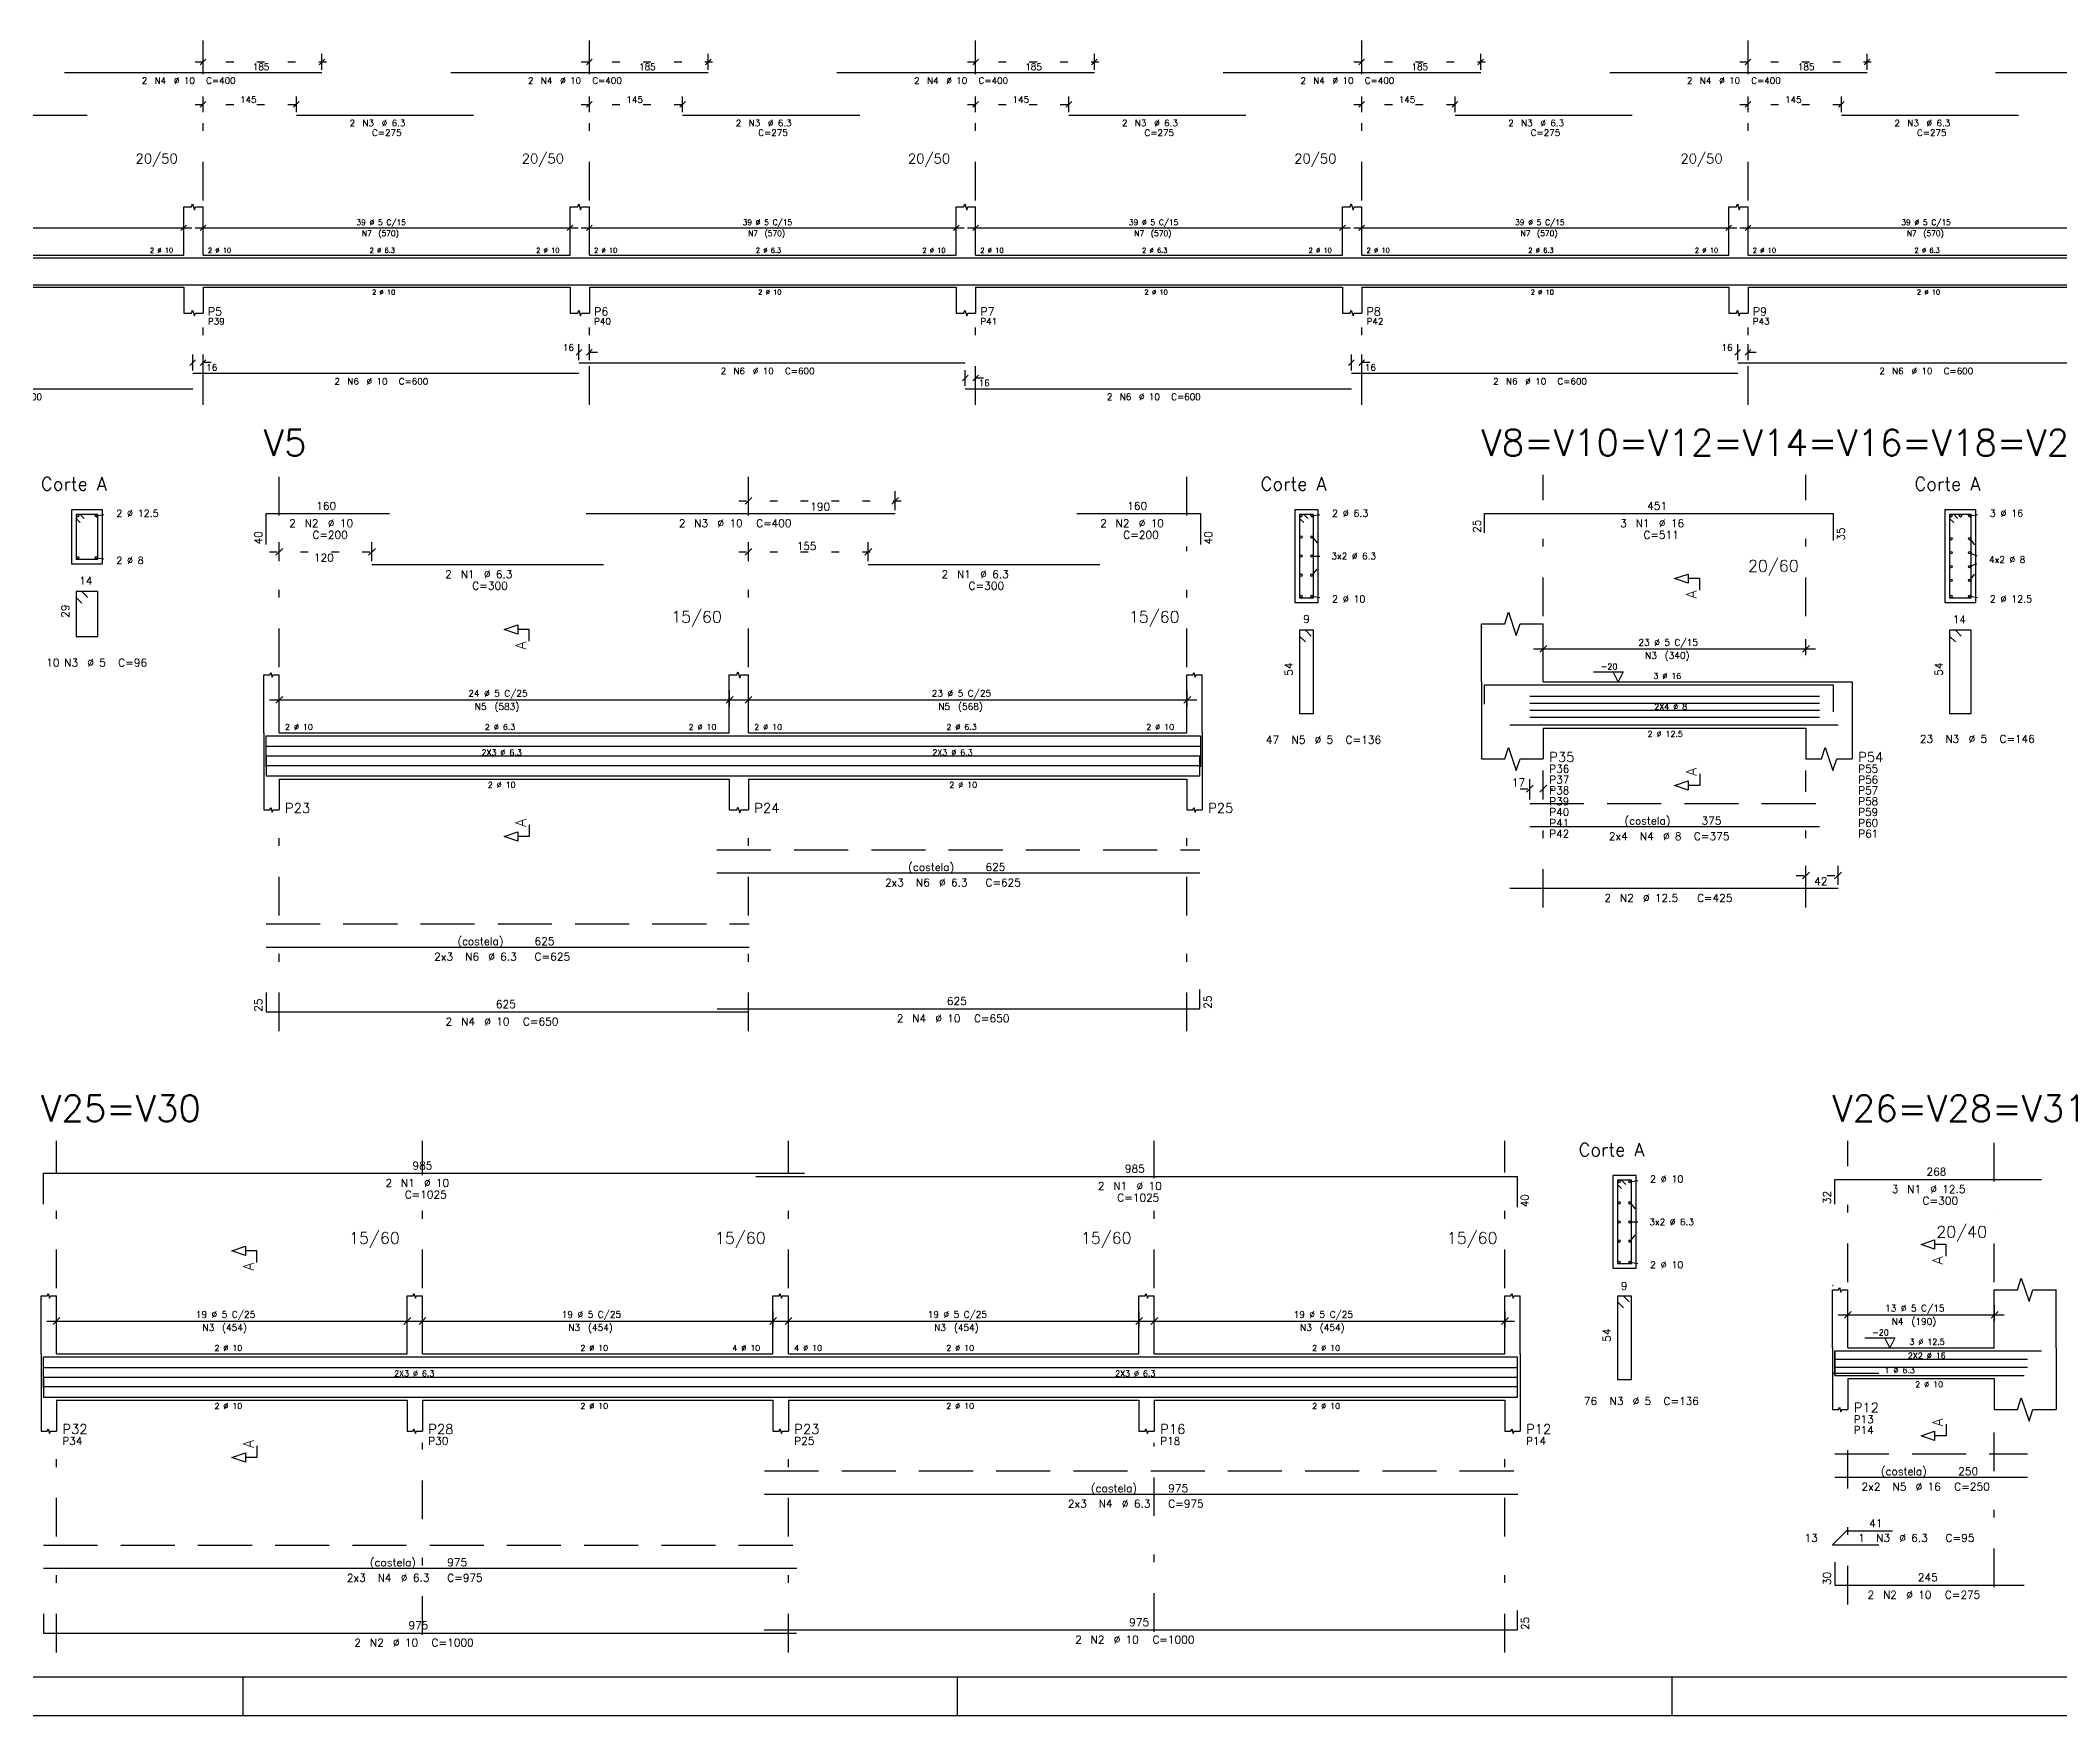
# Model space of a CAD drawing. Extents: x 797 to 1056, y -75 to 15.
# Drawn here: x 927.89 to 954.03, y -26.56 to -4.87 of the extents above; entities that cross this region are included whole.
import ezdxf

# ---------------------------------------------------------------- set-up
doc = ezdxf.new("R2010")
doc.units = 0
doc.header["$MEASUREMENT"] = 0
for name, pattern in [('ESTILO_TQS_0001', [1, 0.7, -0.3]), ('ESTILO_TQS_0002', [0.4, 0.1, -0.3]), ('ESTILO_TQS_0003', [1.5, 0.5, -0.4, 0.1, -0.5])]:
    doc.linetypes.add(name, pattern=pattern)
for name, color, linetype in [('06', 6, 'CONTINUOUS'), ('1', 2, 'CONTINUOUS'), ('13', 13, 'CONTINUOUS'), ('2', 4, 'CONTINUOUS'), ('3', 8, 'CONTINUOUS'), ('4', 1, 'CONTINUOUS'), ('5', 5, 'CONTINUOUS'), ('8', 8, 'CONTINUOUS'), ('CERCADURA', 7, 'CONTINUOUS')]:
    doc.layers.add(name, color=color, linetype=linetype)
doc.styles.get("Standard").update_dxf_attribs({"font": 'ROMANS.SHX'})

msp = doc.modelspace()

# ---------------------------------------------------------------- linework, layer by layer
at = {"layer": '06'}
msp.add_line((909.31, -26.063), (967.01, -26.063), dxfattribs=at)
at = {"layer": '1', "linetype": 'Continuous'}
for p, q in [((929.743, -7.653), (929.743, -7.028)), ((929.993, -7.653), (929.993, -7.028)), ((934.743, -7.653), (934.743, -7.028)), ((934.993, -7.653), (934.993, -7.028)), ((939.743, -7.653), (939.743, -7.028)), ((939.993, -7.653), (939.993, -7.028)), ((944.743, -7.653), (944.743, -7.028)), ((944.993, -7.653), (944.993, -7.028)), ((949.743, -7.653), (949.743, -7.028)), ((949.993, -7.653), (949.993, -7.028)), ((924.993, -7.653), (929.743, -7.653)), ((929.993, -7.653), (934.743, -7.653)), ((934.993, -7.653), (939.743, -7.653)), ((939.993, -7.653), (944.743, -7.653)), ((944.993, -7.653), (949.743, -7.653)), ((949.993, -7.653), (954.743, -7.653)), ((924.993, -8.069), (929.743, -8.069)), ((929.743, -8.069), (929.743, -8.403)), ((929.993, -8.069), (934.743, -8.069)), ((929.993, -8.069), (929.993, -8.403)), ((934.743, -8.069), (934.743, -8.403)), ((934.993, -8.069), (939.743, -8.069)), ((934.993, -8.069), (934.993, -8.403)), ((939.743, -8.069), (939.743, -8.403)), ((939.993, -8.069), (944.743, -8.069)), ((939.993, -8.069), (939.993, -8.403)), ((944.743, -8.069), (944.743, -8.403)), ((944.993, -8.069), (949.743, -8.069)), ((944.993, -8.069), (944.993, -8.403)), ((949.743, -8.069), (949.743, -8.403)), ((949.993, -8.069), (954.743, -8.069)), ((949.993, -8.069), (949.993, -8.403)), ((928.689, -10.949), (928.289, -10.949)), ((928.289, -10.949), (928.289, -11.649)), ((928.689, -11.649), (928.689, -10.949)), ((944.428, -10.949), (944.128, -10.949)), ((944.128, -10.949), (944.128, -12.149)), ((944.428, -12.149), (944.428, -10.949)), ((952.943, -10.949), (952.543, -10.949)), ((952.543, -10.949), (952.543, -12.149)), ((952.943, -12.149), (952.943, -10.949)), ((928.289, -11.649), (928.689, -11.649)), ((944.128, -12.149), (944.428, -12.149)), ((952.543, -12.149), (952.943, -12.149)), ((946.543, -13.176), (946.543, -12.426)), ((947.343, -13.176), (947.343, -12.426)), ((930.778, -13.836), (930.778, -13.086)), ((930.978, -13.836), (930.978, -13.086)), ((936.803, -13.836), (936.803, -13.086)), ((937.053, -13.836), (937.053, -13.086)), ((942.728, -13.836), (942.728, -13.086)), ((942.928, -13.836), (942.928, -13.086)), ((946.543, -13.176), (946.543, -13.776)), ((947.343, -13.176), (950.743, -13.176)), ((950.743, -13.176), (951.343, -13.176)), ((951.343, -13.176), (951.343, -13.776)), ((930.778, -13.836), (930.778, -14.436)), ((930.978, -13.836), (936.803, -13.836)), ((937.053, -13.836), (942.728, -13.836)), ((942.928, -13.836), (942.928, -14.436)), ((946.543, -13.776), (946.543, -14.176)), ((947.343, -13.776), (950.743, -13.776)), ((947.343, -13.776), (947.343, -14.176)), ((950.743, -13.776), (950.743, -14.176)), ((951.343, -13.776), (951.343, -14.176)), ((930.778, -14.436), (930.778, -14.836)), ((930.978, -14.436), (936.803, -14.436)), ((930.978, -14.436), (930.978, -14.836)), ((936.803, -14.436), (936.803, -14.836)), ((937.053, -14.436), (942.728, -14.436)), ((937.053, -14.436), (937.053, -14.836)), ((942.728, -14.436), (942.728, -14.836)), ((942.928, -14.436), (942.928, -14.836)), ((948.544, -19.571), (948.244, -19.571)), ((948.244, -19.571), (948.244, -20.771)), ((948.544, -20.771), (948.544, -19.571)), ((948.244, -20.771), (948.544, -20.771)), ((927.896, -21.879), (927.896, -21.129)), ((928.096, -21.879), (928.096, -21.129)), ((932.633, -21.879), (932.633, -21.129)), ((932.833, -21.879), (932.833, -21.129)), ((937.37, -21.879), (937.37, -21.129)), ((937.57, -21.879), (937.57, -21.129)), ((942.107, -21.879), (942.107, -21.129)), ((942.307, -21.879), (942.307, -21.129)), ((946.844, -21.879), (946.844, -21.129)), ((947.044, -21.879), (947.044, -21.129)), ((951.086, -21.799), (951.086, -21.049)), ((951.286, -21.799), (951.286, -21.049)), ((953.181, -21.799), (953.181, -21.049)), ((953.981, -21.799), (953.981, -21.049)), ((927.896, -21.879), (927.896, -22.479)), ((928.096, -21.879), (932.633, -21.879)), ((932.833, -21.879), (937.37, -21.879)), ((937.57, -21.879), (942.107, -21.879)), ((942.307, -21.879), (946.844, -21.879)), ((947.044, -21.879), (947.044, -22.479)), ((951.086, -21.799), (951.086, -22.199)), ((951.286, -21.799), (953.181, -21.799)), ((953.981, -21.799), (953.981, -22.199)), ((951.086, -22.199), (951.086, -22.599)), ((951.286, -22.199), (953.181, -22.199)), ((951.286, -22.199), (951.286, -22.599)), ((953.181, -22.199), (953.181, -22.599)), ((953.981, -22.199), (953.981, -22.599)), ((927.896, -22.479), (927.896, -22.879)), ((928.096, -22.479), (932.633, -22.479)), ((928.096, -22.479), (928.096, -22.879)), ((932.633, -22.479), (932.633, -22.879)), ((932.833, -22.479), (937.37, -22.479)), ((932.833, -22.479), (932.833, -22.879)), ((937.37, -22.479), (937.37, -22.879)), ((937.57, -22.479), (942.107, -22.479)), ((937.57, -22.479), (937.57, -22.879)), ((942.107, -22.479), (942.107, -22.879)), ((942.307, -22.479), (946.844, -22.479)), ((942.307, -22.479), (942.307, -22.879)), ((946.844, -22.479), (946.844, -22.879)), ((947.044, -22.479), (947.044, -22.879))]:
    msp.add_line(p, q, dxfattribs=at)
for points in [[(929.743, -7.028), (929.843, -7.028), (929.855, -6.99), (929.88, -7.065), (929.893, -7.028), (929.993, -7.028)], [(934.743, -7.028), (934.843, -7.028), (934.855, -6.99), (934.88, -7.065), (934.893, -7.028), (934.993, -7.028)], [(939.743, -7.028), (939.843, -7.028), (939.855, -6.99), (939.88, -7.065), (939.893, -7.028), (939.993, -7.028)], [(944.743, -7.028), (944.843, -7.028), (944.855, -6.99), (944.88, -7.065), (944.893, -7.028), (944.993, -7.028)], [(949.743, -7.028), (949.843, -7.028), (949.855, -6.99), (949.88, -7.065), (949.893, -7.028), (949.993, -7.028)], [(929.743, -8.403), (929.843, -8.403), (929.855, -8.365), (929.88, -8.44), (929.893, -8.403), (929.993, -8.403)], [(934.743, -8.403), (934.843, -8.403), (934.855, -8.365), (934.88, -8.44), (934.893, -8.403), (934.993, -8.403)], [(939.743, -8.403), (939.843, -8.403), (939.855, -8.365), (939.88, -8.44), (939.893, -8.403), (939.993, -8.403)], [(944.743, -8.403), (944.843, -8.403), (944.855, -8.365), (944.88, -8.44), (944.893, -8.403), (944.993, -8.403)], [(949.743, -8.403), (949.843, -8.403), (949.855, -8.365), (949.88, -8.44), (949.893, -8.403), (949.993, -8.403)], [(949.368, -11.991), (949.368, -11.841), (949.218, -11.841), (949.218, -11.901), (949.043, -11.841), (949.218, -11.781), (949.218, -11.841)], [(946.543, -12.426), (946.843, -12.426), (946.893, -12.276), (946.993, -12.576), (947.043, -12.426), (947.343, -12.426)], [(934.216, -12.651), (934.216, -12.501), (934.066, -12.501), (934.066, -12.561), (933.891, -12.501), (934.066, -12.441), (934.066, -12.501)], [(930.778, -13.086), (930.858, -13.086), (930.868, -13.056), (930.888, -13.116), (930.898, -13.086), (930.978, -13.086)], [(936.803, -13.086), (936.903, -13.086), (936.916, -13.049), (936.941, -13.124), (936.953, -13.086), (937.053, -13.086)], [(942.728, -13.086), (942.808, -13.086), (942.818, -13.056), (942.838, -13.116), (942.848, -13.086), (942.928, -13.086)], [(946.543, -14.176), (946.843, -14.176), (946.893, -14.026), (946.993, -14.326), (947.043, -14.176), (947.343, -14.176)], [(950.743, -14.176), (950.943, -14.176), (950.993, -14.026), (951.093, -14.326), (951.143, -14.176), (951.343, -14.176)], [(949.368, -14.369), (949.368, -14.519), (949.218, -14.519), (949.218, -14.579), (949.043, -14.519), (949.218, -14.459), (949.218, -14.519)], [(930.778, -14.836), (930.858, -14.836), (930.868, -14.806), (930.888, -14.866), (930.898, -14.836), (930.978, -14.836)], [(936.803, -14.836), (936.903, -14.836), (936.916, -14.799), (936.941, -14.874), (936.953, -14.836), (937.053, -14.836)], [(942.728, -14.836), (942.808, -14.836), (942.818, -14.806), (942.838, -14.866), (942.848, -14.836), (942.928, -14.836)], [(934.216, -15.029), (934.216, -15.179), (934.066, -15.179), (934.066, -15.239), (933.891, -15.179), (934.066, -15.119), (934.066, -15.179)], [(930.69, -20.694), (930.69, -20.544), (930.54, -20.544), (930.54, -20.604), (930.365, -20.544), (930.54, -20.484), (930.54, -20.544)], [(952.558, -20.614), (952.558, -20.464), (952.408, -20.464), (952.408, -20.524), (952.233, -20.464), (952.408, -20.404), (952.408, -20.464)], [(953.181, -21.049), (953.481, -21.049), (953.531, -20.899), (953.631, -21.199), (953.681, -21.049), (953.981, -21.049)], [(927.896, -21.129), (927.976, -21.129), (927.986, -21.099), (928.006, -21.159), (928.016, -21.129), (928.096, -21.129)], [(932.633, -21.129), (932.713, -21.129), (932.723, -21.099), (932.743, -21.159), (932.753, -21.129), (932.833, -21.129)], [(937.37, -21.129), (937.45, -21.129), (937.46, -21.099), (937.48, -21.159), (937.49, -21.129), (937.57, -21.129)], [(942.107, -21.129), (942.187, -21.129), (942.197, -21.099), (942.217, -21.159), (942.227, -21.129), (942.307, -21.129)], [(946.844, -21.129), (946.924, -21.129), (946.934, -21.099), (946.954, -21.159), (946.964, -21.129), (947.044, -21.129)], [(951.086, -21.049), (951.166, -21.049), (951.176, -21.019), (951.196, -21.079), (951.206, -21.049), (951.286, -21.049)], [(953.181, -22.599), (953.481, -22.599), (953.531, -22.449), (953.631, -22.749), (953.681, -22.599), (953.981, -22.599)], [(951.086, -22.599), (951.166, -22.599), (951.176, -22.569), (951.196, -22.629), (951.206, -22.599), (951.286, -22.599)], [(927.896, -22.879), (927.976, -22.879), (927.986, -22.849), (928.006, -22.909), (928.016, -22.879), (928.096, -22.879)], [(932.633, -22.879), (932.713, -22.879), (932.723, -22.849), (932.743, -22.909), (932.753, -22.879), (932.833, -22.879)], [(937.37, -22.879), (937.45, -22.879), (937.46, -22.849), (937.48, -22.909), (937.49, -22.879), (937.57, -22.879)], [(942.107, -22.879), (942.187, -22.879), (942.197, -22.849), (942.217, -22.909), (942.227, -22.879), (942.307, -22.879)], [(946.844, -22.879), (946.924, -22.879), (946.934, -22.849), (946.954, -22.909), (946.964, -22.879), (947.044, -22.879)], [(952.558, -22.791), (952.558, -22.941), (952.408, -22.941), (952.408, -23.001), (952.233, -22.941), (952.408, -22.881), (952.408, -22.941)], [(930.69, -23.071), (930.69, -23.221), (930.54, -23.221), (930.54, -23.281), (930.365, -23.221), (930.54, -23.161), (930.54, -23.221)]]:
    msp.add_lwpolyline(points, dxfattribs=at)
at = {"layer": '13', "linetype": 'Continuous'}
for centre in [(928.368, -11.027), (928.611, -11.027), (944.207, -11.027), (944.35, -11.027), (952.621, -11.027), (952.743, -11.027), (952.864, -11.027), (944.207, -11.301), (944.35, -11.301), (952.621, -11.325), (952.621, -11.505), (952.864, -11.325), (952.864, -11.505), (928.368, -11.57), (928.611, -11.57), (944.207, -11.549), (944.35, -11.549), (952.621, -11.685), (952.864, -11.685), (944.207, -11.796), (944.35, -11.796), (952.621, -11.864), (952.864, -11.864), (944.207, -12.07), (944.35, -12.07), (952.621, -12.07), (952.864, -12.07), (948.323, -19.65), (948.466, -19.65), (948.323, -19.923), (948.466, -19.923), (948.323, -20.171), (948.466, -20.171), (948.323, -20.419), (948.466, -20.419), (948.323, -20.693), (948.466, -20.693)]:
    msp.add_circle(centre, 0.016, dxfattribs=at)
at = {"layer": '2', "linetype": 'ESTILO_TQS_0002'}
for p, q in [((929.889, -5.151), (931.636, -5.151)), ((934.889, -5.151), (936.636, -5.151)), ((939.889, -5.151), (941.636, -5.151)), ((944.889, -5.151), (946.636, -5.151)), ((949.889, -5.151), (951.639, -5.151)), ((929.889, -5.701), (931.305, -5.701)), ((934.889, -5.701), (936.305, -5.701)), ((939.889, -5.701), (941.305, -5.701)), ((944.889, -5.701), (946.305, -5.701)), ((949.889, -5.701), (951.305, -5.701)), ((930.097, -9.044), (929.755, -9.044)), ((935.097, -8.911), (934.755, -8.911)), ((945.097, -9.044), (944.755, -9.044)), ((950.097, -8.911), (949.755, -8.911)), ((940.097, -9.244), (939.755, -9.244)), ((936.928, -10.834), (939.077, -10.834)), ((930.853, -11.494), (932.303, -11.494)), ((936.928, -11.494), (938.728, -11.494)), ((947.044, -14.561), (947.468, -14.561)), ((950.618, -15.686), (951.283, -15.686))]:
    msp.add_line(p, q, dxfattribs=at)
at = {"layer": '2', "linetype": 'Continuous'}
for p, q in [((929.956, -5.187), (930.03, -5.114)), ((929.993, -5.251), (929.993, -5.046)), ((931.495, -5.187), (931.569, -5.114)), ((931.532, -5.251), (931.532, -5.046)), ((934.956, -5.187), (935.03, -5.114)), ((934.993, -5.251), (934.993, -5.046)), ((936.495, -5.187), (936.569, -5.114)), ((936.532, -5.251), (936.532, -5.046)), ((939.956, -5.187), (940.03, -5.114)), ((939.993, -5.251), (939.993, -5.046)), ((941.495, -5.187), (941.569, -5.114)), ((941.532, -5.251), (941.532, -5.046)), ((944.956, -5.187), (945.03, -5.114)), ((944.993, -5.251), (944.993, -5.046)), ((946.495, -5.187), (946.569, -5.114)), ((946.532, -5.251), (946.532, -5.046)), ((949.956, -5.187), (950.03, -5.114)), ((949.993, -5.251), (949.993, -5.046)), ((951.498, -5.187), (951.571, -5.114)), ((951.534, -5.251), (951.534, -5.046)), ((929.993, -5.292), (929.993, -5.292)), ((931.532, -5.292), (931.532, -5.292)), ((934.993, -5.292), (934.993, -5.292)), ((936.532, -5.292), (936.532, -5.292)), ((939.993, -5.292), (939.993, -5.292)), ((941.532, -5.292), (941.532, -5.292)), ((944.993, -5.292), (944.993, -5.292)), ((946.532, -5.292), (946.532, -5.292)), ((949.993, -5.292), (949.993, -5.292)), ((951.534, -5.292), (951.534, -5.292)), ((929.956, -5.737), (930.03, -5.664)), ((929.993, -5.801), (929.993, -5.596)), ((931.164, -5.737), (931.238, -5.664)), ((931.201, -5.801), (931.201, -5.596)), ((934.956, -5.737), (935.03, -5.664)), ((934.993, -5.801), (934.993, -5.596)), ((936.164, -5.737), (936.238, -5.664)), ((936.201, -5.801), (936.201, -5.596)), ((939.956, -5.737), (940.03, -5.664)), ((939.993, -5.801), (939.993, -5.596)), ((941.164, -5.737), (941.238, -5.664)), ((941.201, -5.801), (941.201, -5.596)), ((944.956, -5.737), (945.03, -5.664)), ((944.993, -5.801), (944.993, -5.596)), ((946.164, -5.737), (946.238, -5.664)), ((946.201, -5.801), (946.201, -5.596)), ((949.956, -5.737), (950.03, -5.664)), ((949.993, -5.801), (949.993, -5.596)), ((951.164, -5.737), (951.238, -5.664)), ((951.201, -5.801), (951.201, -5.596)), ((929.993, -5.842), (929.993, -5.842)), ((931.201, -5.842), (931.201, -5.842)), ((934.993, -5.842), (934.993, -5.842)), ((936.201, -5.842), (936.201, -5.842)), ((939.993, -5.842), (939.993, -5.842)), ((941.201, -5.842), (941.201, -5.842)), ((944.993, -5.842), (944.993, -5.842)), ((946.201, -5.842), (946.201, -5.842)), ((949.993, -5.842), (949.993, -5.842)), ((951.201, -5.842), (951.201, -5.842)), ((924.889, -7.298), (929.847, -7.298)), ((929.706, -7.335), (929.78, -7.262)), ((929.743, -7.365), (929.743, -7.194)), ((929.889, -7.298), (934.847, -7.298)), ((929.956, -7.335), (930.03, -7.262)), ((929.993, -7.365), (929.993, -7.194)), ((934.706, -7.335), (934.78, -7.262)), ((934.743, -7.365), (934.743, -7.194)), ((934.889, -7.298), (939.847, -7.298)), ((934.956, -7.335), (935.03, -7.262)), ((934.993, -7.365), (934.993, -7.194)), ((939.706, -7.335), (939.78, -7.262)), ((939.743, -7.365), (939.743, -7.194)), ((939.889, -7.298), (944.847, -7.298)), ((939.956, -7.335), (940.03, -7.262)), ((939.993, -7.365), (939.993, -7.194)), ((944.706, -7.335), (944.78, -7.262)), ((944.743, -7.365), (944.743, -7.194)), ((944.889, -7.298), (949.847, -7.298)), ((944.956, -7.335), (945.03, -7.262)), ((944.993, -7.365), (944.993, -7.194)), ((949.706, -7.335), (949.78, -7.262)), ((949.743, -7.365), (949.743, -7.194)), ((949.889, -7.298), (954.847, -7.298)), ((949.956, -7.335), (950.03, -7.262)), ((949.993, -7.365), (949.993, -7.194)), ((929.743, -7.407), (929.743, -7.407)), ((929.993, -7.407), (929.993, -7.407)), ((934.743, -7.407), (934.743, -7.407)), ((934.993, -7.407), (934.993, -7.407)), ((939.743, -7.407), (939.743, -7.407)), ((939.993, -7.407), (939.993, -7.407)), ((944.743, -7.407), (944.743, -7.407)), ((944.993, -7.407), (944.993, -7.407)), ((949.743, -7.407), (949.743, -7.407)), ((949.993, -7.407), (949.993, -7.407)), ((926.201, -7.686), (928.493, -7.686)), ((928.198, -7.686), (931.532, -7.686)), ((931.201, -7.686), (933.493, -7.686)), ((933.198, -7.686), (936.532, -7.686)), ((936.201, -7.686), (938.493, -7.686)), ((938.198, -7.686), (941.532, -7.686)), ((941.201, -7.686), (943.493, -7.686)), ((943.199, -7.686), (946.532, -7.686)), ((946.201, -7.686), (948.493, -7.686)), ((948.203, -7.686), (951.534, -7.686)), ((951.201, -7.686), (953.493, -7.686)), ((953.198, -7.686), (956.532, -7.686)), ((924.859, -8.036), (929.859, -8.036)), ((929.859, -8.036), (934.859, -8.036)), ((934.859, -8.036), (939.859, -8.036)), ((939.859, -8.036), (944.859, -8.036)), ((944.859, -8.036), (949.859, -8.036)), ((949.859, -8.036), (954.859, -8.036)), ((934.896, -8.874), (934.823, -8.948)), ((934.859, -9.011), (934.859, -8.807)), ((935.03, -8.874), (934.956, -8.948)), ((934.993, -9.011), (934.993, -8.807)), ((949.896, -8.874), (949.823, -8.948)), ((949.859, -9.011), (949.859, -8.807)), ((950.03, -8.874), (949.956, -8.948)), ((949.993, -9.011), (949.993, -8.807)), ((929.896, -9.007), (929.823, -9.081)), ((929.859, -9.144), (929.859, -8.94)), ((930.03, -9.007), (929.956, -9.081)), ((929.993, -9.144), (929.993, -8.94)), ((934.859, -9.053), (934.859, -9.053)), ((934.993, -9.053), (934.993, -9.053)), ((939.859, -9.344), (939.859, -9.14)), ((939.993, -9.344), (939.993, -9.14)), ((944.896, -9.007), (944.823, -9.081)), ((944.859, -9.144), (944.859, -8.94)), ((945.03, -9.007), (944.956, -9.081)), ((944.993, -9.144), (944.993, -8.94)), ((949.859, -9.053), (949.859, -9.053)), ((949.993, -9.053), (949.993, -9.053)), ((929.859, -9.186), (929.859, -9.186)), ((929.993, -9.186), (929.993, -9.186)), ((939.896, -9.207), (939.823, -9.281)), ((939.859, -9.386), (939.859, -9.386)), ((940.03, -9.207), (939.956, -9.281)), ((939.993, -9.386), (939.993, -9.386)), ((944.859, -9.186), (944.859, -9.186)), ((944.993, -9.186), (944.993, -9.186)), ((937.053, -10.954), (937.053, -10.709)), ((938.952, -10.954), (938.952, -10.709)), ((937.009, -10.878), (937.098, -10.789)), ((938.907, -10.878), (938.996, -10.789)), ((937.053, -11.004), (937.053, -11.004)), ((938.952, -11.004), (938.952, -11.004)), ((930.934, -11.538), (931.023, -11.449)), ((930.978, -11.614), (930.978, -11.369)), ((932.134, -11.538), (932.223, -11.449)), ((932.178, -11.614), (932.178, -11.369)), ((937.009, -11.538), (937.098, -11.449)), ((937.053, -11.614), (937.053, -11.369)), ((938.559, -11.538), (938.648, -11.449)), ((938.603, -11.614), (938.603, -11.369)), ((930.978, -11.664), (930.978, -11.664)), ((932.178, -11.664), (932.178, -11.664)), ((937.053, -11.664), (937.053, -11.664)), ((938.603, -11.664), (938.603, -11.664)), ((947.218, -12.751), (950.868, -12.751)), ((947.298, -12.795), (947.387, -12.707)), ((947.343, -12.831), (947.343, -12.626)), ((950.698, -12.795), (950.787, -12.707)), ((950.743, -12.831), (950.743, -12.626)), ((947.343, -12.881), (947.343, -12.881)), ((947.991, -13.047), (948.378, -13.047)), ((950.743, -12.881), (950.743, -12.881)), ((930.978, -13.491), (930.978, -13.286)), ((936.808, -13.491), (936.808, -13.286)), ((937.053, -13.491), (937.053, -13.286)), ((942.733, -13.491), (942.733, -13.286)), ((946.583, -13.466), (946.583, -13.216)), ((946.583, -13.216), (951.095, -13.216)), ((951.095, -13.216), (951.095, -13.566)), ((930.853, -13.411), (936.933, -13.411)), ((930.934, -13.455), (931.023, -13.367)), ((930.978, -13.541), (930.978, -13.541)), ((936.764, -13.455), (936.853, -13.367)), ((936.808, -13.541), (936.808, -13.541)), ((936.928, -13.411), (942.858, -13.411)), ((937.009, -13.455), (937.098, -13.367)), ((937.053, -13.541), (937.053, -13.541)), ((942.689, -13.455), (942.778, -13.367)), ((942.733, -13.541), (942.733, -13.541)), ((947.169, -13.364), (950.917, -13.364)), ((947.169, -13.454), (950.917, -13.454)), ((947.169, -13.544), (950.917, -13.544)), ((946.908, -13.736), (951.158, -13.736)), ((947.169, -13.634), (950.917, -13.634)), ((930.808, -14.276), (930.808, -13.876)), ((930.808, -13.876), (932.408, -13.876)), ((930.808, -14.012), (937.062, -14.012)), ((932.178, -13.876), (935.178, -13.876)), ((934.952, -13.876), (938.952, -13.876)), ((936.644, -14.012), (942.898, -14.012)), ((938.603, -13.876), (941.603, -13.876)), ((941.306, -13.876), (942.906, -13.876)), ((942.906, -13.876), (942.906, -14.276)), ((930.808, -14.136), (937.062, -14.136)), ((930.808, -14.146), (930.808, -14.396)), ((930.808, -14.26), (937.062, -14.26)), ((936.644, -14.136), (942.898, -14.136)), ((936.644, -14.26), (942.898, -14.26)), ((942.898, -14.396), (942.898, -14.146)), ((930.808, -14.396), (937.058, -14.396)), ((936.648, -14.396), (942.898, -14.396)), ((947.124, -14.605), (947.213, -14.517)), ((947.169, -14.701), (947.169, -14.436)), ((947.298, -14.605), (947.387, -14.517)), ((947.343, -14.701), (947.343, -14.436)), ((947.169, -14.751), (947.169, -14.751)), ((947.343, -14.751), (947.343, -14.751)), ((950.698, -15.73), (950.787, -15.642)), ((950.743, -15.806), (950.743, -15.561)), ((951.113, -15.73), (951.202, -15.642)), ((951.158, -15.806), (951.158, -15.561)), ((950.743, -15.856), (950.743, -15.856)), ((951.158, -15.856), (951.158, -15.856)), ((928.052, -21.498), (928.14, -21.409)), ((928.096, -21.534), (928.096, -21.329)), ((932.592, -21.498), (932.68, -21.409)), ((932.636, -21.534), (932.636, -21.329)), ((932.789, -21.498), (932.877, -21.409)), ((932.833, -21.534), (932.833, -21.329)), ((937.329, -21.498), (937.417, -21.409)), ((937.373, -21.534), (937.373, -21.329)), ((937.526, -21.498), (937.614, -21.409)), ((937.57, -21.534), (937.57, -21.329)), ((942.066, -21.498), (942.154, -21.409)), ((942.11, -21.534), (942.11, -21.329)), ((942.263, -21.498), (942.351, -21.409)), ((942.307, -21.534), (942.307, -21.329)), ((946.803, -21.498), (946.891, -21.409)), ((946.847, -21.534), (946.847, -21.329)), ((951.161, -21.374), (953.311, -21.374)), ((951.242, -21.418), (951.33, -21.329)), ((951.286, -21.454), (951.286, -21.249)), ((953.142, -21.418), (953.23, -21.329)), ((953.186, -21.454), (953.186, -21.249)), ((927.971, -21.454), (932.761, -21.454)), ((928.096, -21.584), (928.096, -21.584)), ((932.636, -21.584), (932.636, -21.584)), ((932.708, -21.454), (937.498, -21.454)), ((932.833, -21.584), (932.833, -21.584)), ((937.373, -21.584), (937.373, -21.584)), ((937.445, -21.454), (942.235, -21.454)), ((937.57, -21.584), (937.57, -21.584)), ((942.11, -21.584), (942.11, -21.584)), ((942.182, -21.454), (946.972, -21.454)), ((942.307, -21.584), (942.307, -21.584)), ((946.847, -21.584), (946.847, -21.584)), ((951.286, -21.504), (951.286, -21.504)), ((951.505, -21.67), (951.892, -21.67)), ((953.186, -21.504), (953.186, -21.504)), ((927.926, -22.319), (927.926, -21.919)), ((927.926, -21.919), (937.78, -21.919)), ((937.15, -21.919), (947.003, -21.919)), ((947.003, -21.919), (947.003, -22.319)), ((951.116, -22.159), (951.116, -21.839)), ((951.116, -21.839), (953.791, -21.839)), ((951.116, -21.859), (951.116, -22.159)), ((951.116, -21.946), (953.611, -21.946)), ((927.926, -22.055), (937.68, -22.055)), ((927.926, -22.179), (937.68, -22.179)), ((927.926, -22.189), (927.926, -22.439)), ((937.26, -22.055), (947.014, -22.055)), ((937.26, -22.179), (947.014, -22.179)), ((947.007, -22.439), (947.007, -22.189)), ((951.086, -22.129), (951.686, -22.129)), ((951.116, -22.053), (953.611, -22.053)), ((951.116, -22.159), (953.566, -22.159)), ((927.926, -22.302), (937.68, -22.302)), ((927.926, -22.439), (937.676, -22.439)), ((937.257, -22.439), (947.007, -22.439)), ((937.26, -22.302), (947.014, -22.302))]:
    msp.add_line(p, q, dxfattribs=at)
for points in [[(928.455, -11.062), (928.402, -11.009), (928.349, -11.009), (928.349, -11.589), (928.629, -11.589), (928.629, -11.009), (928.349, -11.009), (928.349, -11.062), (928.402, -11.115)], [(944.294, -11.062), (944.241, -11.009), (944.188, -11.009), (944.188, -12.089), (944.368, -12.089), (944.368, -11.009), (944.188, -11.009), (944.188, -11.062), (944.241, -11.115)], [(952.709, -11.062), (952.656, -11.009), (952.603, -11.009), (952.603, -12.089), (952.883, -12.089), (952.883, -11.009), (952.603, -11.009), (952.603, -11.062), (952.656, -11.115)], [(948.314, -13.176), (948.249, -13.047), (948.378, -13.047), (948.314, -13.176)], [(948.41, -19.684), (948.357, -19.631), (948.304, -19.631), (948.304, -20.711), (948.484, -20.711), (948.484, -19.631), (948.304, -19.631), (948.304, -19.684), (948.357, -19.737)], [(951.827, -21.799), (951.763, -21.67), (951.892, -21.67), (951.827, -21.799)]]:
    msp.add_lwpolyline(points, dxfattribs=at)
at = {"layer": '3', "linetype": 'ESTILO_TQS_0003'}
for p, q in [((929.993, -5.308), (929.993, -4.871)), ((934.993, -5.308), (934.993, -4.871)), ((939.993, -5.308), (939.993, -4.871)), ((944.993, -5.308), (944.993, -4.871)), ((949.993, -5.308), (949.993, -4.871)), ((929.993, -6.944), (929.993, -5.643)), ((934.993, -6.944), (934.993, -5.643)), ((939.993, -6.944), (939.993, -5.643)), ((944.993, -6.944), (944.993, -5.643)), ((949.993, -6.944), (949.993, -5.643)), ((929.993, -9.59), (929.993, -8.569)), ((934.993, -9.59), (934.993, -8.569)), ((939.993, -9.59), (939.993, -8.569)), ((944.993, -9.59), (944.993, -8.569)), ((949.993, -9.59), (949.993, -8.569)), ((930.978, -11.023), (930.978, -10.499)), ((937.053, -11.023), (937.053, -10.499)), ((942.728, -11.023), (942.728, -10.499)), ((947.343, -12.326), (947.343, -10.499)), ((950.743, -12.326), (950.743, -10.499)), ((930.978, -12.986), (930.978, -11.425)), ((937.053, -12.986), (937.053, -11.425)), ((942.728, -12.986), (942.728, -11.425)), ((947.343, -16.101), (947.343, -14.326)), ((950.743, -16.101), (950.743, -14.326)), ((930.978, -17.701), (930.978, -14.986)), ((937.053, -17.701), (937.053, -14.986)), ((942.728, -17.701), (942.728, -14.986)), ((928.096, -21.029), (928.096, -19.121)), ((932.833, -19.565), (932.833, -19.121)), ((937.57, -21.029), (937.57, -19.121)), ((942.307, -19.605), (942.307, -19.121)), ((946.844, -21.029), (946.844, -19.121)), ((951.286, -20.949), (951.286, -19.121)), ((953.181, -19.645), (953.181, -19.121)), ((932.833, -21.029), (932.833, -19.967)), ((942.307, -21.029), (942.307, -20.007)), ((953.181, -20.949), (953.181, -20.047)), ((951.286, -25.124), (951.286, -22.849)), ((953.181, -24.898), (953.181, -22.849)), ((928.096, -25.744), (928.096, -23.029)), ((932.833, -25.518), (932.833, -23.029)), ((937.57, -25.744), (937.57, -23.029)), ((942.307, -25.478), (942.307, -23.029)), ((946.844, -25.744), (946.844, -23.029))]:
    msp.add_line(p, q, dxfattribs=at)
at = {"layer": '3', "linetype": 'ESTILO_TQS_0002'}
for p, q in [((928.611, -11.027), (928.824, -10.994)), ((944.35, -11.027), (944.563, -10.994)), ((952.864, -11.027), (953.078, -10.994)), ((944.35, -11.301), (944.556, -11.549)), ((952.864, -11.325), (953.07, -11.595)), ((928.611, -11.57), (928.824, -11.604)), ((944.35, -11.796), (944.556, -11.549)), ((944.35, -11.549), (944.556, -11.549)), ((952.864, -11.505), (953.07, -11.595)), ((952.864, -11.864), (953.07, -11.595)), ((952.864, -11.685), (953.07, -11.595)), ((944.35, -12.07), (944.563, -12.104)), ((952.864, -12.07), (953.078, -12.104)), ((948.466, -19.65), (948.679, -19.616)), ((948.466, -19.923), (948.672, -20.171)), ((948.466, -20.419), (948.672, -20.171)), ((948.466, -20.171), (948.672, -20.171)), ((948.466, -20.693), (948.679, -20.726))]:
    msp.add_line(p, q, dxfattribs=at)
at = {"layer": '4', "linetype": 'Continuous'}
for p, q in [((928.198, -5.288), (931.532, -5.288)), ((933.198, -5.288), (936.532, -5.288)), ((938.198, -5.288), (941.532, -5.288)), ((943.199, -5.288), (946.532, -5.288)), ((948.203, -5.288), (951.534, -5.288)), ((953.198, -5.288), (956.532, -5.288)), ((926.201, -5.838), (928.493, -5.838)), ((931.201, -5.838), (933.493, -5.838)), ((936.201, -5.838), (938.493, -5.838)), ((941.201, -5.838), (943.493, -5.838)), ((946.201, -5.838), (948.493, -5.838)), ((951.201, -5.838), (953.493, -5.838)), ((934.859, -9.048), (939.859, -9.048)), ((949.859, -9.048), (954.859, -9.048)), ((924.859, -9.382), (929.859, -9.382)), ((929.859, -9.182), (934.859, -9.182)), ((939.859, -9.382), (944.859, -9.382)), ((944.859, -9.182), (949.859, -9.182)), ((930.808, -11.399), (930.808, -10.999)), ((930.808, -10.999), (932.408, -10.999)), ((934.952, -10.999), (938.952, -10.999)), ((941.306, -10.999), (942.906, -10.999)), ((942.906, -10.999), (942.906, -11.399)), ((946.583, -11.249), (946.583, -10.999)), ((946.583, -10.999), (951.095, -10.999)), ((951.095, -10.999), (951.095, -11.349)), ((932.178, -11.659), (935.178, -11.659)), ((938.603, -11.659), (941.603, -11.659)), ((946.908, -15.851), (951.158, -15.851)), ((930.808, -17.201), (930.808, -17.451)), ((942.898, -17.411), (942.898, -17.161)), ((930.808, -17.451), (937.058, -17.451)), ((936.648, -17.411), (942.898, -17.411)), ((927.926, -19.941), (927.926, -19.541)), ((927.926, -19.541), (937.78, -19.541)), ((937.15, -19.581), (947.003, -19.581)), ((947.003, -19.581), (947.003, -19.981)), ((951.116, -19.941), (951.116, -19.621)), ((951.116, -19.621), (953.791, -19.621)), ((951.116, -24.574), (951.116, -24.874)), ((951.116, -24.874), (953.566, -24.874)), ((927.926, -25.244), (927.926, -25.494)), ((947.007, -25.454), (947.007, -25.204)), ((927.926, -25.494), (937.676, -25.494)), ((937.257, -25.454), (947.007, -25.454))]:
    msp.add_line(p, q, dxfattribs=at)
for points in [[(928.499, -12.084), (928.424, -12.009), (928.349, -12.009), (928.349, -12.589), (928.629, -12.589), (928.629, -12.009), (928.349, -12.009), (928.349, -12.084), (928.424, -12.159)], [(944.338, -12.584), (944.263, -12.509), (944.188, -12.509), (944.188, -13.589), (944.368, -13.589), (944.368, -12.509), (944.188, -12.509), (944.188, -12.584), (944.263, -12.659)], [(952.753, -12.584), (952.678, -12.509), (952.603, -12.509), (952.603, -13.589), (952.883, -13.589), (952.883, -12.509), (952.603, -12.509), (952.603, -12.584), (952.678, -12.659)], [(947.169, -15.051), (950.917, -15.051)], [(936.644, -15.651), (942.898, -15.651)], [(930.808, -16.611), (937.062, -16.611)], [(948.454, -21.206), (948.379, -21.131), (948.304, -21.131), (948.304, -22.211), (948.484, -22.211), (948.484, -21.131), (948.304, -21.131), (948.304, -21.206), (948.379, -21.281)], [(951.116, -23.474), (953.611, -23.474)], [(937.26, -23.694), (947.014, -23.694)], [(951.863, -24.174), (951.263, -24.174), (951.086, -24.35), (951.686, -24.35)], [(927.926, -24.654), (937.68, -24.654)]]:
    msp.add_lwpolyline(points, dxfattribs=at)
at = {"layer": '8', "linetype": 'ESTILO_TQS_0001'}
for points in [[(947.169, -14.751), (950.917, -14.751)], [(936.644, -15.351), (942.898, -15.351)], [(930.808, -16.311), (937.062, -16.311)], [(951.116, -23.174), (953.611, -23.174)], [(937.26, -23.394), (947.014, -23.394)], [(927.926, -24.354), (937.68, -24.354)]]:
    msp.add_lwpolyline(points, dxfattribs=at)
at = {"layer": 'CERCADURA'}
for p, q in [((930.51, -26.563), (930.51, -26.063)), ((939.76, -26.563), (939.76, -26.063)), ((949.01, -26.563), (949.01, -26.063)), ((908.06, -26.563), (967.51, -26.563))]:
    msp.add_line(p, q, dxfattribs=at)

# ---------------------------------------------------------------- texts
at = {"layer": '1', "linetype": 'Continuous'}
for s, height, p in [('2', 0.0833, (929.198, -5.434)), ('N4', 0.0833, (929.365, -5.434)), ('%%c 10', 0.0833, (929.615, -5.434)), ('C=400', 0.0833, (930.032, -5.434)), ('2', 0.0833, (934.198, -5.434)), ('N4', 0.0833, (934.365, -5.434)), ('%%c 10', 0.0833, (934.615, -5.434)), ('C=400', 0.0833, (935.032, -5.434)), ('2', 0.0833, (939.198, -5.434)), ('N4', 0.0833, (939.365, -5.434)), ('%%c 10', 0.0833, (939.615, -5.434)), ('C=400', 0.0833, (940.032, -5.434)), ('2', 0.0833, (944.199, -5.434)), ('N4', 0.0833, (944.365, -5.434)), ('%%c 10', 0.0833, (944.615, -5.434)), ('C=400', 0.0833, (945.032, -5.434)), ('2', 0.0833, (949.202, -5.434)), ('N4', 0.0833, (949.369, -5.434)), ('%%c 10', 0.0833, (949.619, -5.434)), ('C=400', 0.0833, (950.035, -5.434)), ('2', 0.0833, (931.889, -5.984)), ('N3', 0.0833, (932.055, -5.984)), ('%%c 6.3', 0.0833, (932.305, -5.984)), ('2', 0.0833, (936.889, -5.984)), ('N3', 0.0833, (937.055, -5.984)), ('%%c 6.3', 0.0833, (937.305, -5.984)), ('2', 0.0833, (941.889, -5.984)), ('N3', 0.0833, (942.055, -5.984)), ('%%c 6.3', 0.0833, (942.305, -5.984)), ('2', 0.0833, (946.889, -5.984)), ('N3', 0.0833, (947.055, -5.984)), ('%%c 6.3', 0.0833, (947.305, -5.984)), ('2', 0.0833, (951.889, -5.984)), ('N3', 0.0833, (952.055, -5.984)), ('%%c 6.3', 0.0833, (952.305, -5.984)), ('C=275', 0.0833, (932.18, -6.109)), ('C=275', 0.0833, (937.18, -6.109)), ('C=275', 0.0833, (942.18, -6.109)), ('C=275', 0.0833, (947.18, -6.109)), ('C=275', 0.0833, (952.18, -6.109)), ('20/50', 0.125, (929.118, -6.465)), ('20/50', 0.125, (934.118, -6.465)), ('20/50', 0.125, (939.118, -6.465)), ('20/50', 0.125, (944.118, -6.465)), ('20/50', 0.125, (949.118, -6.465)), ('2 %%c 10', 0.0625, (929.305, -7.621)), ('2 %%c 10', 0.0625, (930.055, -7.621)), ('2 %%c 6.3', 0.0625, (932.149, -7.621)), ('2 %%c 10', 0.0625, (934.305, -7.621)), ('2 %%c 10', 0.0625, (935.055, -7.621)), ('2 %%c 6.3', 0.0625, (937.149, -7.621)), ('2 %%c 10', 0.0625, (939.305, -7.621)), ('2 %%c 10', 0.0625, (940.055, -7.621)), ('2 %%c 6.3', 0.0625, (942.149, -7.621)), ('2 %%c 10', 0.0625, (944.305, -7.621)), ('2 %%c 10', 0.0625, (945.055, -7.621)), ('2 %%c 6.3', 0.0625, (947.149, -7.621)), ('2 %%c 10', 0.0625, (949.305, -7.621)), ('2 %%c 10', 0.0625, (950.055, -7.621)), ('2 %%c 6.3', 0.0625, (952.149, -7.621)), ('2 %%c 10', 0.0625, (932.18, -8.163)), ('2 %%c 10', 0.0625, (937.18, -8.163)), ('2 %%c 10', 0.0625, (942.18, -8.163)), ('2 %%c 10', 0.0625, (947.18, -8.163)), ('2 %%c 10', 0.0625, (952.18, -8.163)), ('P5', 0.1042, (930.055, -8.434)), ('P6', 0.1042, (935.055, -8.434)), ('P7', 0.1042, (940.055, -8.434)), ('P8', 0.1042, (945.055, -8.434)), ('P9', 0.1042, (950.055, -8.434)), ('P39', 0.0833, (930.055, -8.551)), ('P40', 0.0833, (935.055, -8.551)), ('P41', 0.0833, (940.055, -8.551)), ('P42', 0.0833, (945.055, -8.551)), ('P43', 0.0833, (950.055, -8.551)), ('2', 0.0833, (936.693, -9.194)), ('N6', 0.0833, (936.859, -9.194)), ('%%c 10', 0.0833, (937.109, -9.194)), ('C=600', 0.0833, (937.526, -9.194)), ('2', 0.0833, (951.693, -9.194)), ('N6', 0.0833, (951.859, -9.194)), ('%%c 10', 0.0833, (952.109, -9.194)), ('C=600', 0.0833, (952.526, -9.194)), ('2', 0.0833, (931.693, -9.328)), ('N6', 0.0833, (931.859, -9.328)), ('%%c 10', 0.0833, (932.109, -9.328)), ('C=600', 0.0833, (932.526, -9.328)), ('2', 0.0833, (946.693, -9.328)), ('N6', 0.0833, (946.859, -9.328)), ('%%c 10', 0.0833, (947.109, -9.328)), ('C=600', 0.0833, (947.526, -9.328)), ('C=600', 0.0833, (927.526, -9.528)), ('2', 0.0833, (941.693, -9.528)), ('N6', 0.0833, (941.859, -9.528)), ('%%c 10', 0.0833, (942.109, -9.528)), ('C=600', 0.0833, (942.526, -9.528)), ('Corte A', 0.17, (927.894, -10.699)), ('Corte A', 0.17, (943.683, -10.699)), ('Corte A', 0.17, (952.148, -10.699)), ('160', 0.1, (931.458, -10.949)), ('160', 0.1, (941.956, -10.949)), ('451', 0.1, (948.689, -10.949)), ('2', 0.1, (931.108, -11.174)), ('N2', 0.1, (931.308, -11.174)), ('C=200', 0.1, (931.408, -11.324)), ('%%c 10', 0.1, (931.608, -11.174)), ('2', 0.1, (936.152, -11.174)), ('N3', 0.1, (936.352, -11.174)), ('%%c 10', 0.1, (936.652, -11.174)), ('C=400', 0.1, (937.152, -11.174)), ('2', 0.1, (941.606, -11.174)), ('N2', 0.1, (941.806, -11.174)), ('C=200', 0.1, (941.906, -11.324)), ('%%c 10', 0.1, (942.106, -11.174)), ('3', 0.1, (948.339, -11.174)), ('N1', 0.1, (948.539, -11.174)), ('C=511', 0.1, (948.639, -11.324)), ('%%c 16', 0.1, (948.839, -11.174)), ('2', 0.1, (933.128, -11.834)), ('N1', 0.1, (933.328, -11.834)), ('%%c 6.3', 0.1, (933.628, -11.834)), ('2', 0.1, (939.553, -11.834)), ('N1', 0.1, (939.753, -11.834)), ('%%c 6.3', 0.1, (940.053, -11.834)), ('20/60', 0.15, (949.993, -11.751)), ('C=300', 0.1, (933.478, -11.984)), ('C=300', 0.1, (939.903, -11.984)), ('15/60', 0.15, (936.053, -12.411)), ('15/60', 0.15, (941.978, -12.411)), ('8', 0.0085, (946.543, -12.476)), (' 10', 0.1, (927.894, -12.979)), ('N3', 0.1, (928.194, -12.979)), ('%%c 5', 0.1, (928.494, -12.979)), ('C=96', 0.1, (928.894, -12.979)), ('3 %%c 16', 0.075, (948.768, -13.139)), ('2X4 %%c 8', 0.075, (948.78, -13.537)), ('2 %%c 10', 0.075, (931.053, -13.799)), ('2 %%c 6.3', 0.075, (933.641, -13.799)), ('2 %%c 10', 0.075, (936.278, -13.799)), ('2 %%c 10', 0.075, (937.128, -13.799)), ('2 %%c 6.3', 0.075, (939.616, -13.799)), ('2 %%c 10', 0.075, (942.203, -13.799)), ('2 %%c 12.5', 0.075, (948.693, -13.889)), ('2X3 %%c 6.3', 0.075, (933.598, -14.129)), ('2X3 %%c 6.3', 0.075, (939.434, -14.129)), (' 47', 0.1, (943.683, -13.978)), ('N5', 0.1, (944.083, -13.978)), ('%%c 5', 0.1, (944.383, -13.978)), ('C=136', 0.1, (944.783, -13.978)), ('P35', 0.125, (947.418, -14.214)), ('P54', 0.125, (951.418, -14.214)), (' 23', 0.1, (952.148, -13.966)), ('N3', 0.1, (952.548, -13.966)), ('%%c 5', 0.1, (952.848, -13.966)), ('C=146', 0.1, (953.248, -13.966)), ('P36', 0.1, (947.418, -14.354)), ('P55', 0.1, (951.418, -14.354)), ('2 %%c 10', 0.075, (933.678, -14.549)), ('2 %%c 10', 0.075, (939.653, -14.549)), ('P37', 0.1, (947.418, -14.494)), ('P38', 0.1, (947.418, -14.634)), ('P56', 0.1, (951.418, -14.494)), ('P57', 0.1, (951.418, -14.634)), ('P23', 0.125, (931.053, -14.874)), ('P24', 0.125, (937.128, -14.874)), ('P25', 0.125, (943.003, -14.874)), ('P39', 0.1, (947.418, -14.774)), ('P40', 0.1, (947.418, -14.914)), ('P58', 0.1, (951.418, -14.774)), ('P59', 0.1, (951.418, -14.914)), ('P41', 0.1, (947.418, -15.054)), ('P42', 0.1, (947.418, -15.194)), ('2x4', 0.1, (948.193, -15.226)), ('(costela)', 0.1, (948.393, -15.026)), ('N4', 0.1, (948.593, -15.226)), ('%%c 8', 0.1, (948.893, -15.226)), ('C=375', 0.1, (949.293, -15.226)), ('375', 0.1, (949.393, -15.026)), ('P60', 0.1, (951.418, -15.054)), ('P61', 0.1, (951.418, -15.194)), ('(costela)', 0.1, (939.121, -15.626)), ('625', 0.1, (940.121, -15.626)), ('2x3', 0.1, (938.821, -15.826)), ('N6', 0.1, (939.221, -15.826)), ('%%c 6.3', 0.1, (939.521, -15.826)), ('C=625', 0.1, (940.121, -15.826)), ('2', 0.1, (948.133, -16.026)), ('N2', 0.1, (948.333, -16.026)), ('%%c 12.5', 0.1, (948.633, -16.026)), ('C=425', 0.1, (949.333, -16.026)), ('(costela)', 0.1, (933.285, -16.586)), ('2x3', 0.1, (932.985, -16.786)), ('N6', 0.1, (933.385, -16.786)), ('%%c 6.3', 0.1, (933.685, -16.786)), ('C=625', 0.1, (934.285, -16.786)), ('625', 0.1, (934.285, -16.586)), ('625', 0.1, (933.783, -17.401)), ('2', 0.1, (938.973, -17.586)), ('N4', 0.1, (939.173, -17.586)), ('%%c 10', 0.1, (939.473, -17.586)), ('625', 0.1, (939.623, -17.361)), ('C=650', 0.1, (939.973, -17.586)), ('2', 0.1, (933.133, -17.626)), ('N4', 0.1, (933.333, -17.626)), ('%%c 10', 0.1, (933.633, -17.626)), ('C=650', 0.1, (934.133, -17.626)), ('Corte A', 0.17, (947.799, -19.321)), ('985', 0.1, (932.703, -19.491)), ('985', 0.1, (941.927, -19.531)), ('268', 0.1, (952.303, -19.571)), ('2', 0.1, (932.353, -19.716)), ('N1', 0.1, (932.553, -19.716)), ('C=1025', 0.1, (932.603, -19.866)), ('%%c 10', 0.1, (932.853, -19.716)), ('2', 0.1, (941.577, -19.756)), ('N1', 0.1, (941.777, -19.756)), ('C=1025', 0.1, (941.827, -19.906)), ('%%c 10', 0.1, (942.077, -19.756)), ('3', 0.1, (951.853, -19.796)), ('N1', 0.1, (952.053, -19.796)), ('C=300', 0.1, (952.253, -19.946)), ('%%c 12.5', 0.1, (952.353, -19.796)), ('15/60', 0.15, (931.883, -20.454)), ('15/60', 0.15, (936.62, -20.454)), ('15/60', 0.15, (941.357, -20.454)), ('15/60', 0.15, (946.094, -20.454)), ('20/40', 0.15, (952.431, -20.374)), ('2', 0.0085, (927.896, -21.179)), ('3', 0.0085, (951.086, -20.999)), ('3 %%c 12.5', 0.075, (952.083, -21.761)), ('2 %%c 10', 0.075, (930.14, -21.841)), ('2 %%c 10', 0.075, (934.877, -21.841)), ('4 %%c 10', 0.075, (936.845, -21.841)), ('4 %%c 10', 0.075, (937.645, -21.841)), ('2 %%c 10', 0.075, (939.614, -21.841)), ('2 %%c 10', 0.075, (944.351, -21.841)), ('2X2 %%c 16', 0.075, (952.063, -21.939)), ('2X3 %%c 6.3', 0.075, (932.466, -22.171)), ('2X3 %%c 6.3', 0.075, (941.8, -22.171)), ('1 %%c 6.3', 0.075, (951.761, -22.129)), (' 76', 0.1, (947.799, -22.541)), ('N3', 0.1, (948.199, -22.541)), ('%%c 5', 0.1, (948.499, -22.541)), ('C=136', 0.1, (948.899, -22.541)), ('2 %%c 10', 0.075, (952.158, -22.311)), ('2 %%c 10', 0.075, (930.14, -22.591)), ('2 %%c 10', 0.075, (934.877, -22.591)), ('2 %%c 10', 0.075, (939.614, -22.591)), ('2 %%c 10', 0.075, (944.351, -22.591)), ('P13', 0.1, (951.361, -22.776)), ('P12', 0.125, (951.361, -22.636)), ('P34', 0.1, (928.171, -23.056)), ('P32', 0.125, (928.171, -22.916)), ('P30', 0.1, (932.908, -23.056)), ('P28', 0.125, (932.908, -22.916)), ('P25', 0.1, (937.645, -23.056)), ('P23', 0.125, (937.645, -22.916)), ('P18', 0.1, (942.382, -23.056)), ('P16', 0.125, (942.382, -22.916)), ('P14', 0.1, (947.119, -23.056)), ('P12', 0.125, (947.119, -22.916)), ('P14', 0.1, (951.361, -22.916)), ('(costela)', 0.1, (951.713, -23.449)), ('250', 0.1, (952.713, -23.449)), ('2x3', 0.1, (941.187, -23.869)), ('(costela)', 0.1, (941.487, -23.669)), ('N4', 0.1, (941.587, -23.869)), ('%%c 6.3', 0.1, (941.887, -23.869)), ('975', 0.1, (942.487, -23.669)), ('C=975', 0.1, (942.487, -23.869)), ('2x2', 0.1, (951.463, -23.649)), ('N5', 0.1, (951.863, -23.649)), ('%%c 16', 0.1, (952.163, -23.649)), ('C=250', 0.1, (952.663, -23.649)), ('41', 0.1, (951.563, -24.124)), ('13', 0.1, (950.724, -24.312)), (' 1', 0.1, (951.351, -24.312)), ('N3', 0.1, (951.651, -24.312)), ('%%c 6.3', 0.1, (951.951, -24.312)), ('C=95', 0.1, (952.551, -24.312)), ('(costela)', 0.1, (932.153, -24.629)), ('975', 0.1, (933.153, -24.629)), ('2x3', 0.1, (931.853, -24.829)), ('N4', 0.1, (932.253, -24.829)), ('%%c 6.3', 0.1, (932.553, -24.829)), ('C=975', 0.1, (933.153, -24.829)), ('245', 0.1, (952.191, -24.824)), ('2', 0.1, (951.541, -25.049)), ('N2', 0.1, (951.741, -25.049)), ('%%c 10', 0.1, (952.041, -25.049)), ('C=275', 0.1, (952.541, -25.049)), ('975', 0.1, (932.651, -25.444)), ('975', 0.1, (941.982, -25.404)), ('2', 0.1, (931.951, -25.669)), ('N2', 0.1, (932.151, -25.669)), ('%%c 10', 0.1, (932.451, -25.669)), ('C=1000', 0.1, (932.951, -25.669)), ('2', 0.1, (941.282, -25.629)), ('N2', 0.1, (941.482, -25.629)), ('%%c 10', 0.1, (941.782, -25.629)), ('C=1000', 0.1, (942.282, -25.629))]:
    msp.add_text(s, height=height, dxfattribs=at).set_placement(p)
for s, height, p in [('40', 0.1, (930.758, -11.399)), ('40', 0.1, (943.056, -11.399)), ('25', 0.1, (946.533, -11.249)), ('35', 0.1, (951.245, -11.349)), ('A', 0.136, (949.327, -12.1)), ('A', 0.136, (934.175, -12.76)), ('A', 0.136, (949.327, -14.396)), ('A', 0.136, (934.175, -15.056)), ('25', 0.1, (943.048, -17.411)), ('25', 0.1, (930.758, -17.451)), ('40', 0.1, (947.153, -19.981)), ('32', 0.1, (951.066, -19.941)), ('A', 0.136, (952.517, -20.722)), ('A', 0.136, (930.649, -20.802)), ('A', 0.136, (952.517, -22.818)), ('A', 0.136, (930.649, -23.098)), ('30', 0.1, (951.066, -24.874)), ('25', 0.1, (947.157, -25.454))]:
    msp.add_text(s, height=height, rotation=90, dxfattribs=at).set_placement(p)
at = {"layer": '2', "linetype": 'Continuous'}
for s, height, p in [('185', 0.0833, (930.637, -5.255)), ('185', 0.0833, (935.637, -5.255)), ('185', 0.0833, (940.637, -5.255)), ('185', 0.0833, (945.637, -5.255)), ('185', 0.0833, (950.639, -5.255)), ('145', 0.0833, (930.472, -5.68)), ('145', 0.0833, (935.472, -5.68)), ('145', 0.0833, (940.472, -5.68)), ('145', 0.0833, (945.472, -5.68)), ('145', 0.0833, (950.472, -5.68)), ('39 %%c 5 C/15', 0.07083, (931.978, -7.263)), ('39 %%c 5 C/15', 0.07083, (936.978, -7.263)), ('39 %%c 5 C/15', 0.07083, (941.978, -7.263)), ('39 %%c 5 C/15', 0.07083, (946.978, -7.263)), ('39 %%c 5 C/15', 0.07083, (951.978, -7.263)), ('N7', 0.0708, (932.049, -7.405)), ('(570)', 0.0708, (932.261, -7.405)), ('N7', 0.0708, (937.049, -7.405)), ('(570)', 0.0708, (937.261, -7.405)), ('N7', 0.0708, (942.049, -7.405)), ('(570)', 0.0708, (942.261, -7.405)), ('N7', 0.0708, (947.049, -7.405)), ('(570)', 0.0708, (947.261, -7.405)), ('N7', 0.0708, (952.049, -7.405)), ('(570)', 0.0708, (952.261, -7.405)), ('16', 0.0833, (934.651, -8.89)), ('16', 0.0833, (949.651, -8.89)), ('16', 0.0833, (930.034, -9.148)), ('16', 0.0833, (945.034, -9.148)), ('16', 0.0833, (940.034, -9.348)), ('2 %%c 12.5', 0.09, (928.869, -11.039)), ('190', 0.1, (937.852, -10.959)), ('2 %%c 6.3', 0.09, (944.608, -11.039)), ('3 %%c 16', 0.09, (953.123, -11.039)), ('155', 0.1, (937.678, -11.469)), ('2 %%c 8', 0.09, (928.869, -11.649)), ('120', 0.1, (931.428, -11.619)), ('3x2 %%c 6.3', 0.085, (944.598, -11.591)), ('4x2 %%c 8', 0.085, (953.113, -11.637)), ('14', 0.1, (928.389, -11.919)), ('2 %%c 10', 0.09, (944.608, -12.149)), ('2 %%c 12.5', 0.09, (953.123, -12.149)), ('9', 0.1, (944.233, -12.414)), ('14', 0.1, (952.643, -12.419)), ('23 %%c 5 C/15', 0.085, (948.575, -12.709)), ('N3', 0.085, (948.66, -12.879)), ('(340)', 0.085, (948.915, -12.879)), ('-20', 0.075, (948.089, -13.017)), ('24 %%c 5 C/25', 0.085, (933.426, -13.369)), ('23 %%c 5 C/25', 0.085, (939.426, -13.369)), ('N5', 0.085, (933.511, -13.539)), ('(583)', 0.085, (933.766, -13.539)), ('N5', 0.085, (939.511, -13.539)), ('(568)', 0.085, (939.766, -13.539)), ('17', 0.1, (946.935, -14.531)), ('42', 0.1, (950.85, -15.811)), ('2 %%c 10', 0.09, (948.724, -19.661)), ('3x2 %%c 6.3', 0.085, (948.714, -20.214)), ('2 %%c 10', 0.09, (948.724, -20.771)), ('9', 0.1, (948.347, -21.049)), ('19 %%c 5 C/25', 0.085, (929.899, -21.411)), ('19 %%c 5 C/25', 0.085, (934.636, -21.411)), ('19 %%c 5 C/25', 0.085, (939.373, -21.411)), ('19 %%c 5 C/25', 0.085, (944.11, -21.411)), ('13 %%c 5 C/15', 0.085, (951.768, -21.331)), ('N4', 0.085, (951.853, -21.501)), ('(190)', 0.085, (952.108, -21.501)), ('N3', 0.085, (929.984, -21.581)), ('(454)', 0.085, (930.239, -21.581)), ('N3', 0.085, (934.721, -21.581)), ('(454)', 0.085, (934.976, -21.581)), ('N3', 0.085, (939.458, -21.581)), ('(454)', 0.085, (939.713, -21.581)), ('N3', 0.085, (944.195, -21.581)), ('(454)', 0.085, (944.45, -21.581)), ('-20', 0.075, (951.602, -21.64))]:
    msp.add_text(s, height=height, dxfattribs=at).set_placement(p)
for s, p in [('29', (928.259, -12.349)), ('54', (944.098, -13.099)), ('54', (952.513, -13.099)), ('54', (948.214, -21.721))]:
    msp.add_text(s, height=0.1, rotation=90, dxfattribs=at).set_placement(p)
at = {"layer": '5', "linetype": 'Continuous'}
for s, p in [('V5', (930.778, -10.249)), ('V8=V10=V12=V14=V16=V18=V20=V22', (946.543, -10.249)), ('V25=V30', (927.896, -18.871)), ('V26=V28=V31', (951.086, -18.871))]:
    msp.add_text(s, height=0.34, dxfattribs=at).set_placement(p)

doc.saveas('drawing.dxf')
